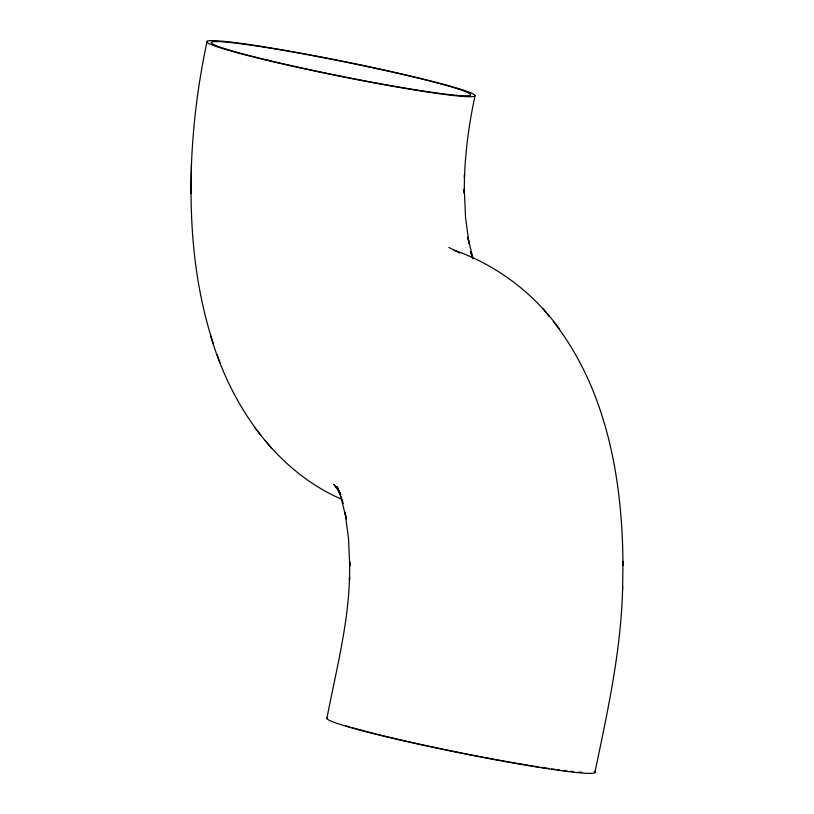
<?xml version="1.0" encoding="UTF-8"?>
<svg xmlns="http://www.w3.org/2000/svg" width="814" height="814" viewBox="0 0 814 814"><rect width="100%" height="100%" fill="white"/><g stroke="black" fill="none" stroke-linecap="round" stroke-linejoin="round"><path stroke-width="1.22" d="M207.01 41.88C198.27 82.428 193.03 123.718 191.432 165.171L191.382 168.305C189.55 227.33 194.821 287.261 213.309 343.579M594.973 772.12C607.509 711.874 620.929 651.342 622.578 589.58L622.618 586.436M191.432 165.171L190.985 193.61M622.964 565.354C622.618 480.372 607.071 389.906 553.347 321.479M622.578 589.58L623.015 561.406M326.872 718.548C335.795 671.723 348.28 625.132 349.542 577.218L349.491 580.351L349.776 561.904L349.725 565.852L348.484 537.973L344.994 512.118L346.286 518.905L340.954 496.957M475.122 95.452C469.22 122.446 465.496 149.918 464.468 177.533L464.509 174.4L464.224 193.101L464.275 189.153L465.547 217.542L469.088 243.854L467.796 237.067L472.903 258.231M454.354 250.264C496.601 265.008 533.516 293.02 559.645 329.253M448.89 247.466L459.717 253.012M341.677 499.328C274.552 470.024 230.759 404.314 210.653 335.867M542.887 308.628L549.379 316.646M338.838 490.598L333.791 484.361L340.12 492.755M254.843 427.788L261.141 435.561M265.211 440.516L271.703 448.534M338.878 490.771L336.925 487.728L340.771 495.044L336.742 486.782L340.384 495.339M473.046 258.862L470.584 251.719L472.853 258.333M337.556 487.108L343.203 503.5M217.104 354.589L219.933 362.81M594.261 771.275A136.711 7.621 11.4 0 1 462.525 753.428A136.711 7.621 11.4 0 1 327.299 717.938M581.878 772.303A132.295 7.377 11.4 0 1 578.449 772.079M573.056 771.601A132.295 7.377 11.4 0 1 570.645 771.346M566.758 770.899A132.295 7.377 11.4 0 1 563.288 770.482M559.615 770.003A132.295 7.377 11.4 0 1 557.417 769.708M555.168 769.393A132.295 7.377 11.4 0 1 551.668 768.904M549.257 768.548A132.295 7.377 11.4 0 1 540.71 767.256M538.39 766.9A132.295 7.377 11.4 0 1 534.849 766.34M533.648 766.147A132.295 7.377 11.4 0 1 524.989 764.722M523.717 764.509A132.295 7.377 11.4 0 1 502.421 760.785M501.2 760.561A132.295 7.377 11.4 0 1 479.802 756.562M478.652 756.338A132.295 7.377 11.4 0 1 391.788 737.83M390.7 737.576A132.295 7.377 11.4 0 1 382.356 735.561M381.206 735.286A132.295 7.377 11.4 0 1 378.937 734.727M376.699 734.167A132.295 7.377 11.4 0 1 372.364 733.068M371.153 732.763A132.295 7.377 11.4 0 1 356.868 728.957M355.728 728.642A132.295 7.377 11.4 0 1 351.373 727.401M349.155 726.739A132.295 7.377 11.4 0 1 345.777 725.712M265.232 59.88A136.711 7.621 11.4 0 0 474.694 96.062A136.711 7.621 11.4 0 0 283.272 50.061A136.711 7.621 11.4 0 0 265.232 59.88M267.684 60.155A132.295 7.377 11.4 0 0 470.38 95.177A132.295 7.377 11.4 0 0 285.134 50.661A132.295 7.377 11.4 0 0 267.684 60.155"/></g></svg>
